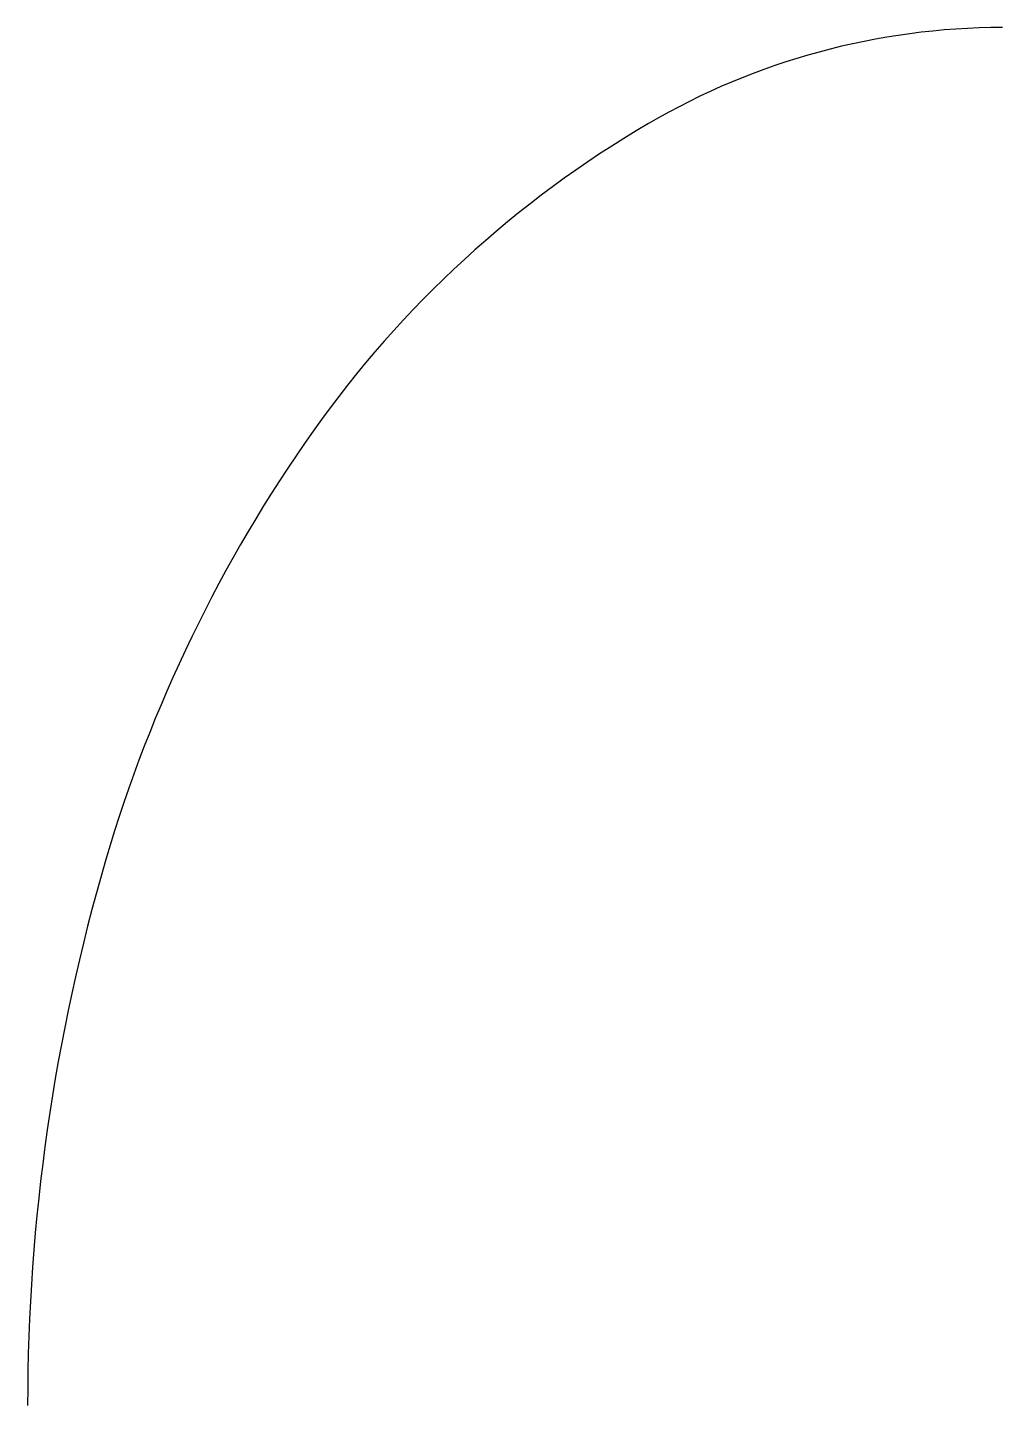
# Model space of a CAD drawing. Extents: x 11415.74 to 11416.45, y 3269.17 to 3270.17.
import ezdxf

# ---------------------------------------------------------------- set-up
doc = ezdxf.new("R2010")
doc.units = 0
doc.header["$LTSCALE"] = 250
doc.layers.get('0').update_dxf_attribs({"linetype": 'CONTINUOUS'})

msp = doc.modelspace()

# ---------------------------------------------------------------- linework, layer by layer
at = {"color": 0}
msp.add_lwpolyline([(11416.4465, 3270.1735, 0.13326), (11416.1897, 3270.1038, 0.10676), (11415.9465, 3269.8806, 0.08283), (11415.7962, 3269.5697, 0.07135), (11415.7394, 3269.1735, 0.07135)], format="xyb", dxfattribs=at)

doc.saveas('drawing.dxf')
